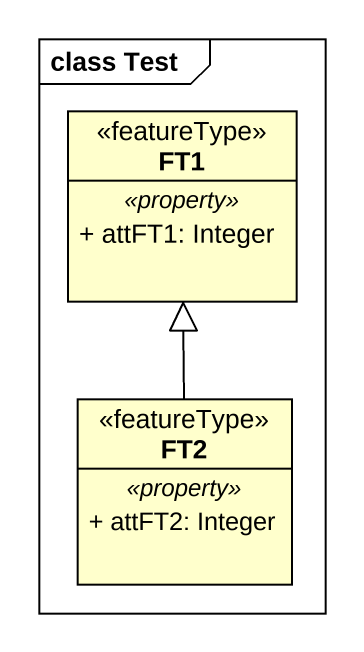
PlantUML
@startuml
mainframe class Test
hide circle
hide empty members
skinparam classAttributeIconSize 0
class FT1 <<featureType>> {
  .. <<property>> ..
  + attFT1: Integer
}
class FT2 <<featureType>> {
  .. <<property>> ..
  + attFT2: Integer
}
FT2 -up-|> FT1
@enduml
